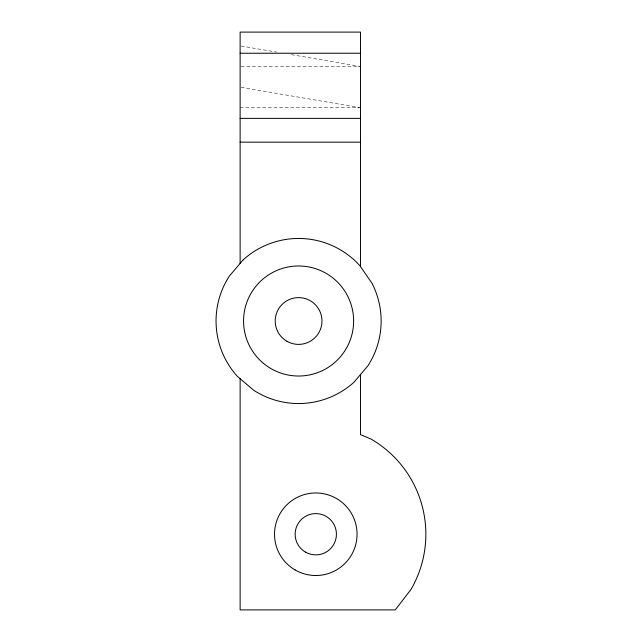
<?xml version="1.0" encoding="UTF-8"?>
<svg xmlns="http://www.w3.org/2000/svg" width="642" height="642" viewBox="0 0 642 642"><rect width="100%" height="100%" fill="white"/><g stroke="black" fill="none" stroke-linecap="round" stroke-linejoin="round"><path stroke-width="0.48" stroke-dasharray="3.21 2.41" d="M241.127 66.567L359.496 66.567M240.124 107.687L359.496 107.687M241.111 46.023L276.63 52.114M291.436 54.65L360.499 66.495M241.111 87.296L360.499 107.76"/><path stroke-width="0.96" d="M240.124 53.238L360.499 53.238M240.124 118.377L360.499 118.377M240.124 142.155L360.499 142.155M360.499 266.631L360.499 32.1L240.124 32.1L240.124 263.429M360.499 374.527L360.499 434.65L370.819 438.927A110.055 110.055 0 0 1 411.105 589.268L395.263 609.9L240.124 609.9L240.124 378.708M243.222 259.785L229.266 276.204A82.545 82.545 0 0 0 237.38 376.373L253.799 390.328A82.545 82.545 0 0 0 353.967 382.215L367.922 365.796A82.545 82.545 0 0 0 372.055 283.355L359.809 265.627A82.545 82.545 0 0 0 243.222 259.785M305.472 552.104A20.632 20.632 0 0 0 336.424 534.232A20.632 20.632 0 0 0 305.472 516.369A20.632 20.632 0 0 0 305.472 552.104M286.902 341.255A23.385 23.385 0 0 0 321.979 321A23.385 23.385 0 0 0 286.902 300.745A23.385 23.385 0 0 0 286.902 341.255M263.3 363.22A55.027 55.027 0 0 0 352.803 330.453A55.027 55.027 0 0 0 279.679 269.327A55.027 55.027 0 0 0 263.3 363.22M295.151 569.976A41.273 41.273 0 0 0 357.064 534.232A41.273 41.273 0 0 0 295.151 498.497A41.273 41.273 0 0 0 295.151 569.976"/></g></svg>
